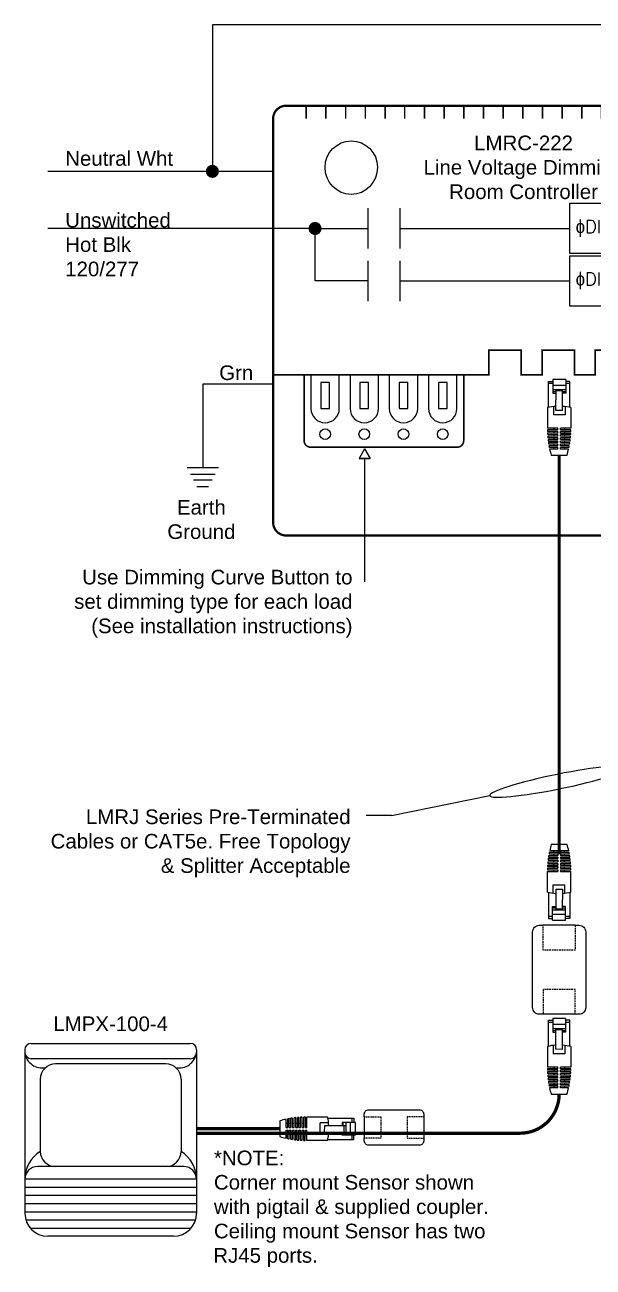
# Model space of a CAD drawing. Header units: inches. Extents: x 59 to 3361, y -1026 to 1732.
# Drawn here: x 509.5 to 596.8, y 523.3 to 714.3 of the extents above; entities that cross this region are included whole.
import ezdxf

# ---------------------------------------------------------------- set-up
doc = ezdxf.new("R2010")
doc.units = ezdxf.units.IN
doc.header["$MEASUREMENT"] = 0
doc.linetypes.add('HIDDEN', pattern=[0.375, 0.25, -0.125])
doc.styles.add('ARIAL', font='arial.ttf')
doc.styles.add('ROMANS', font='ROMANS.shx', dxfattribs={"height": 0.0625})

# ---------------------------------------------------------------- blocks, each defined once
blk = doc.blocks.new('*U112')
for p, q in [((1, 11.65), (-0.99, 11.65)), ((-0.99, 11.65), (-0.99, 9.56)), ((1, 11.65), (1, 9.56)), ((-1.64, 7.37), (-1.63, 11.37)), ((-1.63, 11.37), (-0.99, 11.37)), ((-1.63, 11.09), (-0.99, 11.09)), ((-0.99, 10.79), (1, 10.79)), ((-0.99, 10.12), (1, 10.12)), ((-0.5, 9.76), (-0.99, 9.76)), ((-0.99, 9.56), (-0.5, 9.56)), ((-0.5, 6.9), (-0.49, 10.12)), ((0.51, 9.89), (-0.49, 9.89)), ((0.5, 6.89), (0.51, 10.12)), ((1, 9.56), (0.5, 9.56)), ((1, 9.76), (0.51, 9.76)), ((1.65, 11.37), (1, 11.37)), ((1, 11.09), (1.65, 11.09)), ((1.64, 7.37), (1.65, 11.37)), ((-1.8, 7.34), (-1.81, 4.17)), ((-0.9, 7.49), (-0.9, 6.2)), ((0.9, 6.2), (-0.9, 6.2)), ((0.5, 6.89), (-0.5, 6.9)), ((0.9, 7.49), (0.9, 6.2)), ((1.81, 7.33), (1.8, 4.16)), ((-0.21, 4.16), (-1.81, 4.17)), ((-0.21, 3.92), (-1.81, 3.92)), ((-0.81, 4.16), (-0.81, 3.92)), ((-0.21, 3.92), (-0.21, 4.16)), ((0.21, 3.92), (0.21, 4.16)), ((1.8, 4.16), (0.21, 4.16)), ((1.8, 3.91), (0.21, 3.92)), ((0.81, 4.16), (0.81, 3.92)), ((-0.21, 3.67), (-1.8, 3.67)), ((-0.21, 3.42), (-1.79, 3.43)), ((-0.21, 3.18), (-1.78, 3.18)), ((-0.22, 2.93), (-1.76, 2.93)), ((-0.22, 2.69), (-1.74, 2.69)), ((-0.22, 2.44), (-1.71, 2.44)), ((-0.22, 2.19), (-1.68, 2.19)), ((-0.22, 1.95), (-1.65, 1.95)), ((-0.81, 3.67), (-0.82, 3.43)), ((-0.82, 3.18), (-0.82, 2.93)), ((-0.82, 2.69), (-0.82, 2.44)), ((-0.82, 2.19), (-0.82, 1.95)), ((-0.22, 2.93), (-0.21, 3.18)), ((-0.22, 2.44), (-0.22, 2.69)), ((-0.22, 1.95), (-0.22, 2.19)), ((-0.21, 3.42), (-0.21, 3.67)), ((0.2, 1.95), (0.2, 2.19)), ((1.67, 2.19), (0.2, 2.19)), ((1.64, 1.94), (0.2, 1.95)), ((0.21, 3.42), (0.21, 3.67)), ((1.79, 3.67), (0.21, 3.67)), ((1.78, 3.42), (0.21, 3.42)), ((0.21, 2.93), (0.21, 3.18)), ((1.77, 3.18), (0.21, 3.18)), ((1.75, 2.93), (0.21, 2.93)), ((0.21, 2.44), (0.21, 2.68)), ((1.73, 2.68), (0.21, 2.68)), ((1.7, 2.44), (0.21, 2.44)), ((0.81, 3.67), (0.81, 3.42)), ((0.81, 3.18), (0.81, 2.93)), ((0.81, 2.68), (0.81, 2.44)), ((0.81, 2.19), (0.81, 1.94)), ((-0.22, 1.7), (-1.61, 1.7)), ((-0.22, 1.45), (-1.57, 1.45)), ((-0.22, 1.21), (-1.52, 1.21)), ((-0.22, 0.96), (-1.47, 0.96)), ((-1.21, 0), (1.21, 0)), ((-0.82, 1.7), (-0.82, 1.45)), ((-0.82, 1.21), (-0.82, 0.96)), ((-0.22, 1.45), (-0.22, 1.7)), ((-0.22, 0.96), (-0.22, 1.21)), ((0.2, 1.45), (0.2, 1.7)), ((1.6, 1.7), (0.2, 1.7)), ((1.55, 1.45), (0.2, 1.45)), ((0.2, 0.96), (0.2, 1.21)), ((1.51, 1.2), (0.2, 1.21)), ((1.45, 0.96), (0.2, 0.96)), ((0.8, 1.7), (0.8, 1.45)), ((0.8, 1.21), (0.8, 0.96))]:
    blk.add_line(p, q)
for centre, radius, start, end in [((-0.01, -0.65), 8.19, 93.4212, 102.6603), ((-0.01, -0.65), 8.19, 77.1781, 86.4172), ((13.26, 4.15), 15.07, 180.8562, 181.7934), ((-13.27, 4.18), 15.07, 358.045, 358.9822), ((13.26, 4.15), 15.07, 182.7312, 183.6696), ((13.26, 4.15), 15.07, 184.6091, 185.5499), ((13.26, 4.15), 15.07, 186.4922, 187.4363), ((13.26, 4.15), 15.07, 188.3824, 189.3309), ((-13.27, 4.18), 15.07, 350.5075, 351.456), ((-13.27, 4.18), 15.07, 352.4021, 353.3462), ((-13.27, 4.18), 15.07, 354.2885, 355.2293), ((-13.27, 4.18), 15.07, 356.1688, 357.1073), ((13.26, 4.15), 15.07, 190.282, 191.2359), ((13.26, 4.15), 15.07, 192.1931, 195.9571), ((-13.27, 4.18), 15.07, 343.8813, 347.6453), ((-13.27, 4.18), 15.07, 348.6025, 349.5565)]:
    blk.add_arc(centre, radius, start, end)
blk = doc.blocks.new('*U115')
for p, q in [((1.21, 0), (-1.21, 0)), ((-1.6, -1.7), (-0.2, -1.7)), ((-1.55, -1.45), (-0.2, -1.45)), ((-1.51, -1.2), (-0.2, -1.21)), ((-1.45, -0.96), (-0.2, -0.96)), ((-0.8, -1.21), (-0.8, -0.96)), ((-0.8, -1.7), (-0.8, -1.45)), ((-0.2, -0.96), (-0.2, -1.21)), ((-0.2, -1.45), (-0.2, -1.7)), ((0.22, -0.96), (1.47, -0.96)), ((0.22, -0.96), (0.22, -1.21)), ((0.22, -1.21), (1.52, -1.21)), ((0.22, -1.45), (1.57, -1.45)), ((0.22, -1.45), (0.22, -1.7)), ((0.22, -1.7), (1.61, -1.7)), ((0.82, -1.21), (0.82, -0.96)), ((0.82, -1.7), (0.82, -1.45)), ((-1.79, -3.67), (-0.21, -3.67)), ((-1.78, -3.42), (-0.21, -3.42)), ((-1.77, -3.18), (-0.21, -3.18)), ((-1.75, -2.93), (-0.21, -2.93)), ((-1.73, -2.68), (-0.21, -2.68)), ((-1.7, -2.44), (-0.21, -2.44)), ((-1.67, -2.19), (-0.2, -2.19)), ((-1.64, -1.94), (-0.2, -1.95)), ((-0.81, -2.19), (-0.81, -1.94)), ((-0.81, -2.68), (-0.81, -2.44)), ((-0.81, -3.18), (-0.81, -2.93)), ((-0.81, -3.67), (-0.81, -3.42)), ((-0.21, -2.44), (-0.21, -2.68)), ((-0.21, -2.93), (-0.21, -3.18)), ((-0.21, -3.42), (-0.21, -3.67)), ((-0.2, -1.95), (-0.2, -2.19)), ((0.22, -2.93), (0.21, -3.18)), ((0.21, -3.18), (1.78, -3.18)), ((0.21, -3.42), (1.79, -3.43)), ((0.21, -3.42), (0.21, -3.67)), ((0.21, -3.67), (1.8, -3.67)), ((0.22, -1.95), (1.65, -1.95)), ((0.22, -1.95), (0.22, -2.19)), ((0.22, -2.19), (1.68, -2.19)), ((0.22, -2.44), (1.71, -2.44)), ((0.22, -2.44), (0.22, -2.69)), ((0.22, -2.69), (1.74, -2.69)), ((0.22, -2.93), (1.76, -2.93)), ((0.81, -3.67), (0.82, -3.43)), ((0.82, -2.19), (0.82, -1.95)), ((0.82, -2.69), (0.82, -2.44)), ((0.82, -3.18), (0.82, -2.93)), ((-1.81, -7.33), (-1.8, -4.16)), ((-1.8, -3.91), (-0.21, -3.92)), ((-1.8, -4.16), (-0.21, -4.16)), ((-0.81, -4.16), (-0.81, -3.92)), ((-0.21, -3.92), (-0.21, -4.16)), ((0.21, -3.92), (1.81, -3.92)), ((0.21, -3.92), (0.21, -4.16)), ((0.21, -4.16), (1.81, -4.17)), ((0.81, -4.16), (0.81, -3.92)), ((1.8, -7.34), (1.81, -4.17)), ((-1.64, -7.37), (-1.65, -11.37)), ((-0.9, -7.49), (-0.9, -6.2)), ((-0.9, -6.2), (0.9, -6.2)), ((-0.5, -6.89), (-0.51, -10.12)), ((-0.5, -6.89), (0.5, -6.9)), ((0.5, -6.9), (0.49, -10.12)), ((0.9, -7.49), (0.9, -6.2)), ((1.64, -7.37), (1.63, -11.37)), ((-1, -11.09), (-1.65, -11.09)), ((-1.65, -11.37), (-1, -11.37)), ((-1, -11.65), (-1, -9.56)), ((-1, -9.56), (-0.5, -9.56)), ((-1, -9.76), (-0.51, -9.76)), ((0.99, -10.12), (-1, -10.12)), ((0.99, -10.79), (-1, -10.79)), ((-0.51, -9.89), (0.49, -9.89)), ((0.99, -9.56), (0.5, -9.56)), ((0.5, -9.76), (0.99, -9.76)), ((0.99, -11.65), (0.99, -9.56)), ((1.63, -11.09), (0.99, -11.09)), ((1.63, -11.37), (0.99, -11.37)), ((-1, -11.65), (0.99, -11.65))]:
    blk.add_line(p, q)
for centre, radius, start, end in [((13.27, -4.18), 15.07, 163.8813, 167.6453), ((13.27, -4.18), 15.07, 170.5075, 171.456), ((13.27, -4.18), 15.07, 168.6025, 169.5565), ((-13.26, -4.15), 15.07, 12.1931, 15.9571), ((-13.26, -4.15), 15.07, 10.282, 11.2359), ((-13.26, -4.15), 15.07, 8.3824, 9.3309), ((13.27, -4.18), 15.07, 178.045, 178.9822), ((13.27, -4.18), 15.07, 176.1688, 177.1073), ((13.27, -4.18), 15.07, 174.2885, 175.2293), ((13.27, -4.18), 15.07, 172.4021, 173.3462), ((-13.26, -4.15), 15.07, 6.4922, 7.4363), ((-13.26, -4.15), 15.07, 4.6091, 5.5499), ((-13.26, -4.15), 15.07, 2.7312, 3.6696), ((-13.26, -4.15), 15.07, 0.8562, 1.7934), ((0.01, 0.65), 8.19, 257.1781, 266.4172), ((0.01, 0.65), 8.19, 273.4212, 282.6603)]:
    blk.add_arc(centre, radius, start, end)
blk = doc.blocks.new('*U133')
at = {"linetype": 'HIDDEN'}
for p, q in [((-6.83, 2.48), (-3.03, 2.48)), ((-3.03, 2.48), (-3.03, -2.48)), ((6.83, 2.48), (3.03, 2.48)), ((3.03, 2.48), (3.03, -2.48)), ((-3.03, -2.48), (-6.83, -2.48)), ((3.03, -2.48), (6.83, -2.48))]:
    blk.add_line(p, q, dxfattribs=at)
for p, q in [((-6.83, 2.48), (-6.83, -2.48)), ((6.83, 2.48), (6.83, -2.48))]:
    blk.add_line(p, q)
for points in [[(-6.83, 2.48), (-6.83, 3.08, -0.414214), (-5.83, 4.08), (5.83, 4.08, -0.414214), (6.83, 3.08), (6.83, 2.48)], [(6.83, -2.48), (6.83, -3.08, -0.414214), (5.83, -4.08), (-5.83, -4.08, -0.414214), (-6.83, -3.08), (-6.83, -2.48)]]:
    blk.add_lwpolyline(points, format="xyb")
blk = doc.blocks.new('*U187')
for p, q in [((-12.23, 13.61), (12.23, 13.61)), ((-13.2, 12.65), (-13.2, 12.23)), ((-13.19, 12.12), (-13.19, -12.51)), ((13.19, 12.65), (13.19, 12.23)), ((13.19, 12.12), (13.19, -12.51)), ((12.23, 11.27), (-12.23, 11.27)), ((8.48, 10.46), (-8.48, 10.46)), ((-10.83, 8.12), (-10.83, -2.98)), ((10.82, 8.12), (10.82, -2.98)), ((11.23, -5.33), (-11.23, -5.33)), ((13.19, -7.24), (-13.19, -7.24)), ((13.19, -8.51), (-13.19, -8.51)), ((13.19, -9.77), (-13.19, -9.77)), ((13.19, -11.04), (-13.19, -11.04)), ((13.19, -12.31), (-13.19, -12.31)), ((13.02, -13.58), (-13.02, -13.58)), ((12.3, -14.84), (-12.3, -14.84)), ((9.68, -16.02), (-9.68, -16.02))]:
    blk.add_line(p, q)
at = {"const_width": 0.5}
blk.add_lwpolyline([(13.19, 0.49), (26, 0.49)], dxfattribs=at)
for centre, radius, start, end in [((-12.23, 12.65), 0.965, 90, 180), ((12.23, 12.65), 0.965, 0, 90), ((-12.23, 12.23), 0.965, 180, 270), ((-10.51, 12.56), 2.72, 189.3383, 280.3118), ((10.5, 12.56), 2.72, 259.6882, 350.6617), ((12.23, 12.23), 0.965, 270, 0), ((-8.48, 8.12), 2.34, 90, 180), ((8.48, 8.12), 2.34, 0, 90), ((-8.13, -7.26), 5.06, 122.1791, 180.2423), ((-8.48, -2.98), 2.34, 180, 270), ((8.48, -2.98), 2.34, 270, 0), ((8.13, -7.26), 5.06, 359.7577, 57.8209), ((-11.23, -7.28), 1.96, 90, 180), ((11.23, -7.28), 1.96, 0, 90), ((-9.68, -12.51), 3.51, 180, 270), ((9.68, -12.51), 3.51, 270, 0)]:
    blk.add_arc(centre, radius, start, end)
at = {"rotation": 270}
blk.add_blockref('*U112', (26, 0.49), dxfattribs=at)
at = {"xscale": 0.6687071920106525, "yscale": 0.6687071920106525, "zscale": 0.6687071920106525}
blk.add_blockref('*U133', (43.55, 0.69), dxfattribs=at)
at = {"insert": (0, 17.76), "char_height": 2.25, "width": 40.9705, "attachment_point": 2, "style": 'ARIAL'}
blk.add_mtext('LMPX-100-4', dxfattribs=at)
blk = doc.blocks.new('*U132')
at = {"linetype": 'HIDDEN'}
for p, q in [((-2.48, 3.03), (-2.48, 6.83)), ((2.48, 6.83), (2.48, 3.03)), ((2.48, 3.03), (-2.48, 3.03)), ((2.48, -3.03), (-2.48, -3.03)), ((-2.48, -3.03), (-2.48, -6.83)), ((2.48, -6.83), (2.48, -3.03))]:
    blk.add_line(p, q, dxfattribs=at)
for p, q in [((2.48, 6.83), (-2.48, 6.83)), ((2.48, -6.83), (-2.48, -6.83))]:
    blk.add_line(p, q)
for points in [[(-2.48, -6.83), (-3.08, -6.83, -0.414214), (-4.08, -5.83), (-4.08, 5.83, -0.414214), (-3.08, 6.83), (-2.48, 6.83)], [(2.48, 6.83), (3.08, 6.83, -0.414214), (4.08, 5.83), (4.08, -5.83, -0.414214), (3.08, -6.83), (2.48, -6.83)]]:
    blk.add_lwpolyline(points, format="xyb")
blk = doc.blocks.new('*U178')
for p, q in [((-17.89, 50.31), (-17.89, 44.1)), ((-17.89, 50.31), (-17.89, 44.1)), ((-12.94, 50.31), (-12.94, 44.1)), ((-12.94, 50.31), (-12.94, 44.1)), ((-26, 47.2), (-17.89, 47.2)), ((-12.94, 47.2), (13.17, 47.2)), ((-17.89, 42.25), (-17.89, 36.04)), ((-17.89, 42.25), (-17.89, 36.04)), ((-12.94, 42.25), (-12.94, 36.04)), ((-12.94, 42.25), (-12.94, 36.04)), ((-12.95, 39.14), (13.17, 39.14)), ((-26.64, 24.72), (-26.64, 19.51)), ((-22.27, 19.51), (-22.27, 24.72)), ((-20.61, 24.72), (-20.61, 19.51)), ((-16.25, 19.51), (-16.25, 24.72)), ((-14.58, 24.72), (-14.58, 19.51)), ((-10.22, 19.51), (-10.22, 24.72)), ((-8.56, 24.72), (-8.56, 19.51)), ((-4.19, 19.51), (-4.19, 24.72))]:
    blk.add_line(p, q)
for points, const_width in [([(-0.09, 66.07), (30.45, 66.07, -0.414214), (32.44, 64.07), (32.44, 2, -0.414214), (30.45, 0), (-30.45, 0, -0.414214), (-32.44, 2), (-32.44, 64.07, -0.414214), (-30.45, 66.07), (-0.09, 66.07)], 0.343), ([(-27.68, 24.72), (-27.68, 14.58, 0.414214), (-26.68, 13.58), (-4.15, 13.58, 0.414214), (-3.15, 14.58), (-3.15, 24.72)], 0.25)]:
    blk.add_lwpolyline(points, format="xyb", dxfattribs=dict(const_width=const_width))
at = {"const_width": 0.25}
for points in [[(-27.34, 64.06), (-27.34, 66.07)], [(-24.32, 64.06), (-24.32, 66.07)], [(-21.29, 64.06), (-21.29, 66.07)], [(-18.27, 64.06), (-18.27, 66.07)], [(-15.24, 64.06), (-15.24, 66.07)], [(-12.22, 64.06), (-12.22, 66.07)], [(-9.19, 64.06), (-9.19, 66.07)], [(-6.17, 64.06), (-6.17, 66.07)], [(-3.15, 64.06), (-3.15, 66.07)], [(-0.12, 64.06), (-0.12, 66.07)], [(2.9, 64.06), (2.9, 66.07)], [(5.93, 64.06), (5.93, 66.07)], [(8.95, 64.06), (8.95, 66.07)], [(11.98, 64.06), (11.98, 66.07)], [(15, 64.06), (15, 66.07)], [(18.03, 64.06), (18.03, 66.07)], [(21.05, 64.06), (21.05, 66.07)], [(24.07, 64.06), (24.07, 66.07)], [(27.1, 64.06), (27.1, 66.07)], [(32.44, 24.72), (30.2, 24.72), (30.2, 28.51), (25.24, 28.51), (25.24, 24.72), (22.03, 24.72), (22.03, 28.51), (17.07, 28.51), (17.07, 24.72), (13.86, 24.72), (13.86, 28.51), (8.9, 28.51), (8.9, 24.72), (5.69, 24.72), (5.69, 28.51), (0.73, 28.51), (0.73, 24.72), (-32.44, 24.72)]]:
    blk.add_lwpolyline(points, dxfattribs=at)
for points in [[(-20.43, 52.43), (-21.24, 52.51), (-21.99, 52.75), (-22.67, 53.13), (-23.27, 53.64), (-23.77, 54.26), (-24.14, 54.98), (-24.38, 55.78), (-24.46, 56.64), (-24.46, 56.64), (-24.38, 57.45), (-24.14, 58.2), (-23.77, 58.89), (-23.27, 59.49), (-22.67, 59.98), (-21.99, 60.36), (-21.24, 60.59), (-20.43, 60.68), (-20.43, 60.68), (-19.63, 60.59), (-18.87, 60.36), (-18.19, 59.98), (-17.59, 59.49), (-17.09, 58.89), (-16.72, 58.2), (-16.48, 57.45), (-16.4, 56.64), (-16.4, 56.64), (-16.48, 55.78), (-16.72, 54.98), (-17.09, 54.26), (-17.59, 53.64), (-18.19, 53.13), (-18.87, 52.75), (-19.63, 52.51), (-20.43, 52.43), (-20.43, 52.43), (-20.43, 52.43)], [(-17.89, 39.14), (-26, 39.14), (-26, 47.2)]]:
    blk.add_lwpolyline(points)
for points in [[(13.17, 51.08), (20.92, 51.08), (20.92, 43.33), (13.17, 43.33)], [(13.17, 43.02), (20.92, 43.02), (20.92, 35.27), (13.17, 35.27)], [(-25.12, 19.51), (-23.79, 19.51), (-23.79, 23.54), (-25.12, 23.54)], [(-19.09, 19.51), (-17.77, 19.51), (-17.77, 23.54), (-19.09, 23.54)], [(-13.06, 19.51), (-11.74, 19.51), (-11.74, 23.54), (-13.06, 23.54)], [(-7.04, 19.51), (-5.71, 19.51), (-5.71, 23.54), (-7.04, 23.54)]]:
    blk.add_lwpolyline(points, close=True)
at = {"const_width": 1}
blk.add_lwpolyline([(-26.5, 47.2, 1), (-25.5, 47.2, 1)], format="xyb", close=True, dxfattribs=at)
for centre in [(-24.45, 15.57), (-18.43, 15.57), (-12.4, 15.57), (-6.37, 15.57)]:
    blk.add_circle(centre, 0.819)
for centre in [(-24.45, 19.51), (-18.43, 19.51), (-12.4, 19.51), (-6.37, 19.51)]:
    blk.add_arc(centre, 2.18, 180, 0)
at = {"insert": (6.05, 61.48), "char_height": 2.25, "width": 40.9705, "attachment_point": 2, "style": 'ARIAL'}
blk.add_mtext('LMRC-222\\PLine Voltage Dimming\\PRoom Controller', dxfattribs=at)
at = {"linetype": 'Continuous', "char_height": 2, "width": 5.8059, "attachment_point": 5, "style": 'ROMANS'}
for insert in [(17.05, 47.2), (17.05, 39.14)]:
    blk.add_mtext('ɸDIM', dxfattribs=dict(at, insert=insert))

msp = doc.modelspace()

# ---------------------------------------------------------------- linework, layer by layer
for p, q in [((690.51, 714.33), (538.31, 714.33)), ((538.31, 714.33), (538.31, 691.8)), ((690.51, 714.33), (538.31, 714.33)), ((561.71, 649.16), (560.85, 647.68)), ((560.85, 647.68), (562.57, 647.68)), ((562.57, 647.68), (560.85, 647.68)), ((561.71, 649.16), (562.57, 647.68)), ((561.71, 647.68), (561.71, 628.69)), ((534.42, 646.27), (539.24, 646.27)), ((534.94, 645.26), (538.72, 645.26)), ((535.39, 644.38), (538.27, 644.38)), ((535.93, 643.37), (537.73, 643.37)), ((565.84, 592.76), (561.95, 592.76))]:
    msp.add_line(p, q)
at = {"linetype": 'Continuous'}
msp.add_line((565.84, 592.76), (580.94, 595.84), dxfattribs=at)
for points in [[(547.64, 691.8), (513.01, 691.8)], [(554.09, 683.03), (513.01, 683.03)], [(547.64, 659.1), (536.83, 659.1), (536.83, 646.27)]]:
    msp.add_lwpolyline(points)
at = {"const_width": 1}
msp.add_lwpolyline([(537.81, 691.8, 1), (538.81, 691.8, 1)], format="xyb", close=True, dxfattribs=at)
at = {"const_width": 0.5}
msp.add_lwpolyline([(591.62, 648.15), (591.61, 586.82)], dxfattribs=at)
msp.add_lwpolyline([(591.61, 549.93), (591.61, 549.93, -0.414214), (585.61, 543.93), (535.87, 543.93)], format="xyb", dxfattribs=at)
at = {"extrusion": (0, 0, -1)}
msp.add_ellipse((591.54, 598), major_axis=(10.6, 2.16), ratio=0.103781, dxfattribs=at)

# ---------------------------------------------------------------- block references
for name, p in [('*U178', (580.09, 635.82)), ('*U112', (591.62, 648.15)), ('*U115', (591.61, 588.33)), ('*U132', (591.62, 569.06)), ('*U187', (522.68, 544.12)), ('*U112', (591.61, 549.93))]:
    msp.add_blockref(name, p)

# ---------------------------------------------------------------- texts
at = {"style": 'ARIAL'}
for s, height, p in [('*NOTE:', 2.249, (538.55, 539.01)), ('Corner mount Sensor shown', 2.2491, (538.55, 535.26)), ('with pigtail & supplied coupler.', 2.2491, (538.55, 531.51)), ('Ceiling mount Sensor has two', 2.2491, (538.55, 527.77)), ('RJ45 ports.', 2.2491, (538.45, 524.02))]:
    msp.add_text(s, height=height, dxfattribs=at).set_placement(p)
at = {"linetype": 'Continuous', "style": 'ARIAL'}
for s, insert, char_height, width, attachment_point in [('Neutral Wht', (515.69, 693.77), 2.2491, 37.2941, 4), ('Unswitched\\PHot Blk\\P120/277', (515.69, 680.53), 2.249, 57.738, 4), ('Use Dimming Curve Button to set dimming type for each load (See installation instructions)', (559.85, 630.55), 2.2491, 44.7928, 3), ('LMRJ Series Pre-Terminated \\PCables or CAT5e. Free Topology \\P& Splitter Acceptable', (559.55, 593.7), 2.2491, 55.8216, 3)]:
    msp.add_mtext(s, dxfattribs=dict(at, insert=insert, char_height=char_height, width=width, attachment_point=attachment_point))
at = {"char_height": 2.248, "style": 'ARIAL'}
for s, insert, width, attachment_point in [('Grn', (539.36, 660.83), 35.2871, 4), ('Earth\\PGround', (536.62, 638.27), 57.7149, 5)]:
    msp.add_mtext(s, dxfattribs=dict(at, insert=insert, width=width, attachment_point=attachment_point))

doc.saveas('drawing.dxf')
